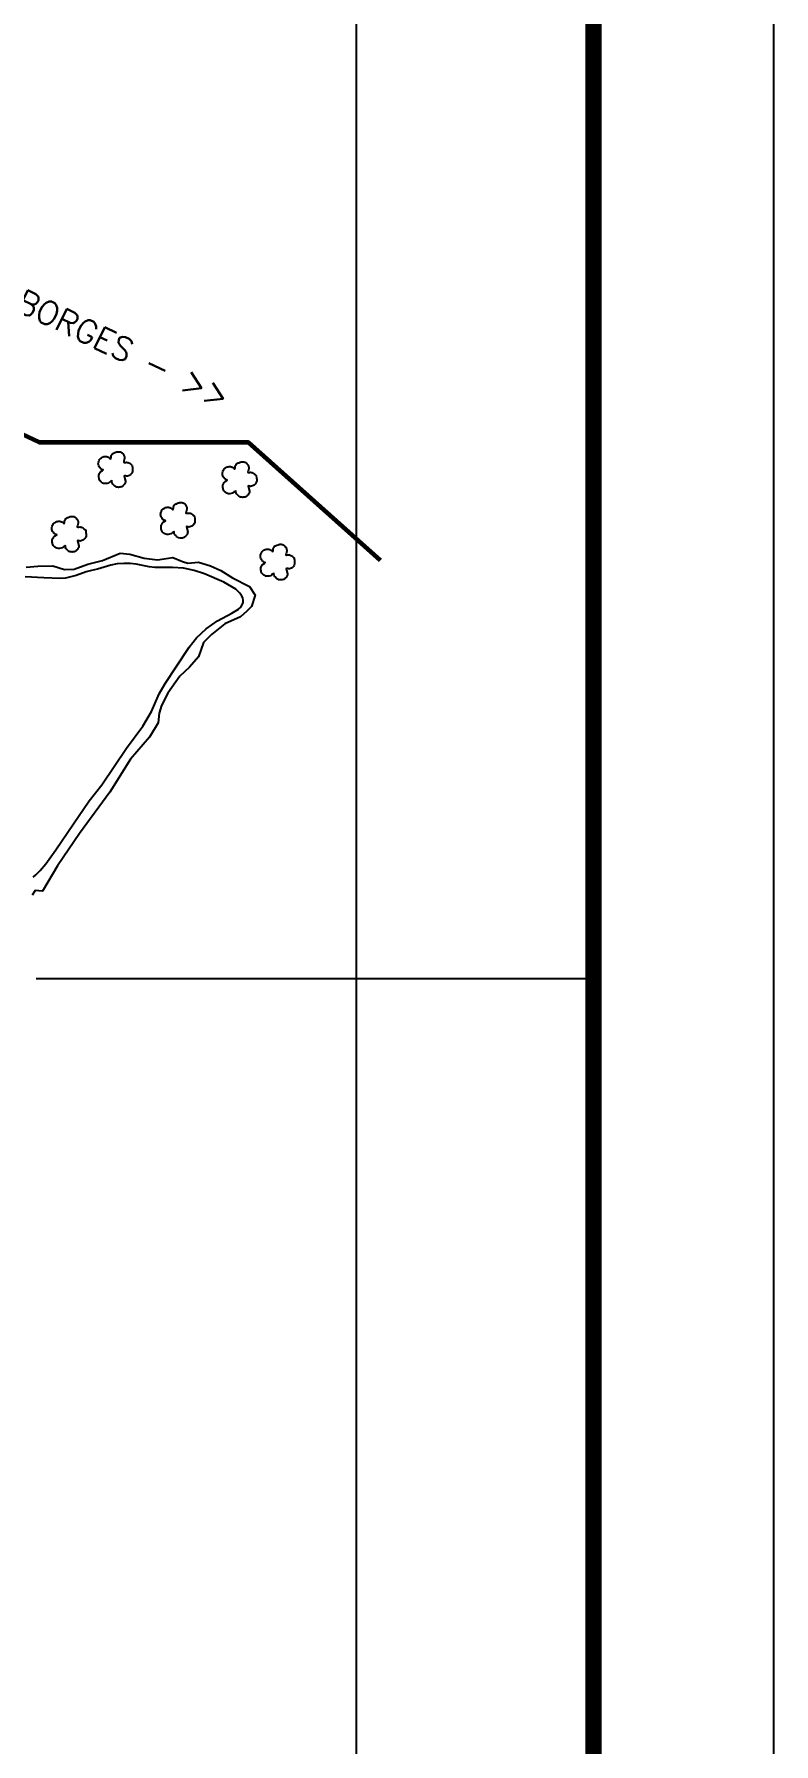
# Model space of a CAD drawing. Extents: x 728697 to 731847, y 7817040 to 7821495.
# Drawn here: x 731232 to 731847, y 7818463 to 7819886 of the extents above; entities that cross this region are included whole.
import ezdxf
from ezdxf.enums import TextEntityAlignment as Align

# ---------------------------------------------------------------- set-up
doc = ezdxf.new("R2010")
doc.units = 0
doc.header["$MEASUREMENT"] = 0
doc.linetypes.add('CONTINUO', pattern=[0])
doc.linetypes.add('LIN0', pattern=[0])
for name, color, linetype in [('0114000940', 1, 'Continuous'), ('0114000940005', 5, 'Continuous'), ('CURSOS_DAGUA', 5, 'Continuous'), ('GRID', 8, 'Continuous'), ('Margem', 5, 'Continuous'), ('MATO', 94, 'Continuous')]:
    doc.layers.add(name, color=color, linetype=linetype)
doc.styles.add('SIMPLEX', font='simplex', dxfattribs={"height": 0.2})

# ---------------------------------------------------------------- blocks, each defined once
blk = doc.blocks.new('mato')
at = {"layer": 'MATO', "color": 94, "linetype": 'CONTINUO'}
blk.add_lwpolyline([(734601.6, 7824194.7), (734600.8, 7824194.1), (734600, 7824193.3), (734599.1, 7824192.6), (734598, 7824192.3), (734596.9, 7824192.2), (734595.8, 7824192.2), (734594.9, 7824192.4), (734594.2, 7824192.7), (734593.5, 7824193.1), (734592.9, 7824193.6), (734592.3, 7824194.1), (734591.8, 7824194.7), (734591.5, 7824195.3), (734591.3, 7824195.9), (734591.2, 7824196.6), (734591, 7824197.5), (734591, 7824198.4), (734591, 7824199.3), (734591.2, 7824200), (734591.5, 7824200.5), (734591.9, 7824201), (734592.1, 7824201.5), (734592.4, 7824201.9), (734592.8, 7824202.3), (734594.2, 7824203.2), (734594.7, 7824203.6), (734594.5, 7824203.7), (734593.5, 7824204), (734593.1, 7824204.2), (734592.7, 7824204.5), (734592.3, 7824204.9), (734591.8, 7824205.6), (734591.3, 7824206.3), (734590.9, 7824207.1), (734590.7, 7824208), (734590.6, 7824208.8), (734590.7, 7824209.7), (734590.9, 7824210.7), (734591.3, 7824211.6), (734591.7, 7824212.4), (734592, 7824212.8), (734592.3, 7824213.1), (734592.7, 7824213.4), (734593.3, 7824213.8), (734593.9, 7824214.2), (734594.6, 7824214.5), (734595.3, 7824214.7), (734596, 7824214.8), (734596.6, 7824214.8), (734597.2, 7824214.8), (734597.8, 7824214.7), (734598.2, 7824214.6), (734598.7, 7824214.4), (734599.1, 7824214.3), (734599.5, 7824214), (734600, 7824213.4), (734600.5, 7824213), (734600.9, 7824212.8), (734601.1, 7824213.4), (734601.2, 7824214.2), (734601.3, 7824215.1), (734601.4, 7824215.5), (734601.5, 7824215.8), (734602, 7824216.5), (734602.3, 7824217), (734602.7, 7824217.4), (734603.2, 7824217.6), (734603.7, 7824217.8), (734604.3, 7824218), (734605.3, 7824218.4), (734605.8, 7824218.6), (734606.3, 7824218.7), (734606.9, 7824218.8), (734607.5, 7824218.8), (734608, 7824218.8), (734608.6, 7824218.7), (734609.1, 7824218.6), (734609.5, 7824218.4), (734610, 7824218.1), (734610.4, 7824217.9), (734610.7, 7824217.6), (734611, 7824217.2), (734611.3, 7824216.8), (734611.7, 7824216.3), (734611.9, 7824215.7), (734612.2, 7824215.1), (734612.4, 7824214.6), (734612.5, 7824214), (734612.5, 7824213.3), (734612.2, 7824212.1), (734611.9, 7824210.9), (734611.7, 7824210), (734612.4, 7824209.8), (734613.2, 7824209.9), (734614.1, 7824210), (734614.7, 7824209.9), (734615.4, 7824209.8), (734616, 7824209.5), (734616.6, 7824209.1), (734617.3, 7824208.6), (734617.8, 7824208.1), (734618.2, 7824207.9), (734618.6, 7824207.5), (734618.8, 7824207), (734619, 7824205.5), (734619.1, 7824203.9), (734619.1, 7824202.4), (734618.8, 7824201.5), (734618.4, 7824200.9), (734618, 7824200.3), (734617.5, 7824199.8), (734617, 7824199.3), (734616.5, 7824199), (734615.7, 7824198.7), (734614.9, 7824198.5), (734614.1, 7824198.3), (734613.3, 7824198.6), (734612.6, 7824198.7), (734612.1, 7824198.5), (734612.3, 7824197.3), (734613.2, 7824194.3), (734613.1, 7824193.5), (734613, 7824192.9), (734612.3, 7824191.8), (734611.9, 7824191.2), (734611.4, 7824190.7), (734611, 7824190.3), (734610.6, 7824189.9), (734610.1, 7824189.6), (734609.5, 7824189.4), (734608.8, 7824189.2), (734608.2, 7824189.2), (734607.5, 7824189.1), (734606.8, 7824189.2), (734605.7, 7824189.3), (734605.3, 7824189.5), (734604.8, 7824189.7), (734604.2, 7824190.1), (734603.7, 7824190.7), (734603.2, 7824191.3), (734602.7, 7824191.7), (734602.3, 7824192.2), (734602, 7824192.7), (734601.9, 7824194.3), (734601.7, 7824195)], dxfattribs=at)

msp = doc.modelspace()

# ---------------------------------------------------------------- linework, layer by layer
at = {"layer": '0114000940', "linetype": 'ByBlock'}
msp.add_lwpolyline([(731225.5, 7819442.6), (731235.4, 7819443.5), (731247.9, 7819443.7), (731257.6, 7819440.8), (731265.5, 7819440.9), (731276.8, 7819445.2), (731289, 7819448.3), (731303.9, 7819454.4), (731311.8, 7819453.5), (731323.6, 7819450.1), (731334.8, 7819448.9), (731347.5, 7819450.8), (731355.5, 7819447.5), (731360.1, 7819446), (731369, 7819446.9), (731378.8, 7819443.9), (731387.6, 7819440), (731397.3, 7819433.8), (731411.3, 7819426.7), (731416, 7819419.3), (731413, 7819409.8), (731409.2, 7819406), (731403.8, 7819401.4), (731390.9, 7819395.5), (731379.8, 7819386.5), (731373, 7819379.9), (731368.8, 7819368.1), (731361.4, 7819359.4), (731353.4, 7819351.8), (731343.3, 7819337.8), (731338.2, 7819327.5), (731336.3, 7819321.2), (731335.5, 7819313.2), (731328.3, 7819301.1), (731312.5, 7819282.8), (731295.2, 7819255.5), (731269.9, 7819220.9), (731251.7, 7819194), (731239.2, 7819172.9), (731233.2, 7819173.4), (731230.6, 7819169.5)], dxfattribs=at)
at = {"layer": '0114000940005', "elevation": 633}
msp.add_lwpolyline([(731231.4, 7819184.7), (731233.5, 7819186.6), (731237.1, 7819190.1), (731242, 7819195.7), (731250.2, 7819207.3), (731265, 7819229.1), (731278, 7819248.1), (731288.5, 7819261.4), (731309.1, 7819292.1), (731322.5, 7819310.4), (731329.7, 7819322.4), (731332.7, 7819329), (731336.2, 7819337.2), (731341.2, 7819345.8), (731350.4, 7819359.7), (731361.1, 7819376), (731367.3, 7819383.8), (731375.3, 7819391.4), (731384.6, 7819398.1), (731396.6, 7819404.4), (731402.3, 7819407.8), (731404.1, 7819409.5), (731406, 7819413.1), (731406.1, 7819414.9), (731405.8, 7819417), (731404.8, 7819419), (731403.2, 7819421), (731400, 7819424.4), (731389.9, 7819430.3), (731373.8, 7819437.2), (731365.3, 7819440), (731356.5, 7819441.7), (731347.2, 7819442.5), (731337.2, 7819442.4), (731332.5, 7819442.5), (731327.8, 7819443), (731317.1, 7819445.1), (731312, 7819445.7), (731306.9, 7819445.8), (731301.4, 7819445.3), (731296, 7819444.2), (731290.4, 7819442.6), (731285, 7819441), (731280, 7819439.9), (731275.5, 7819438.7), (731267.1, 7819435.8), (731262.8, 7819434.5), (731258.4, 7819433.5), (731254, 7819433.2), (731240.2, 7819433.8), (731224.7, 7819434.6)], dxfattribs=at)
at = {"layer": 'CURSOS_DAGUA', "linetype": 'Continuous', "lineweight": 60}
msp.add_lwpolyline([(731520.4, 7819448.1), (731410.6, 7819546.4), (731236.7, 7819546.4), (731158.9, 7819583), (731126.9, 7819621.8), (731074.2, 7819688.2), (730996.4, 7819745.3), (730861.5, 7819745.3), (730827.1, 7819784.2), (730761.7, 7819821.1), (730675.9, 7819821.1), (730656.3, 7819841.7), (730583, 7819841.7), (730549.9, 7819828.3), (730525.8, 7819828.3), (730512.4, 7819814), (730499, 7819795.2), (730468.6, 7819795.2), (730457.9, 7819773.8), (730434.6, 7819757.7), (730365.8, 7819773.8), (730295.2, 7819773.8), (730213, 7819802.4)], dxfattribs=at)
at = {"layer": 'GRID'}
for points in [[(731500, 7820176.9), (731500, 7817541.7)], [(731697.4, 7819100), (731233.8, 7819100)]]:
    msp.add_lwpolyline(points, dxfattribs=at)
at = {"layer": 'Margem', "color": 174, "linetype": 'LIN0', "flags": 128}
msp.add_lwpolyline([(731847.4, 7817040.1), (731847.4, 7821495.1), (728697.4, 7821495.1), (728697.4, 7817040.1)], close=True, dxfattribs=at)
at = {"layer": 'Margem', "color": 174, "linetype": 'LIN0', "const_width": 13.6, "flags": 128}
msp.add_lwpolyline([(731697.4, 7817541.7), (731697.4, 7821345.1), (728847.4, 7821345.1), (728847.4, 7817541.7)], close=True, dxfattribs=at)

# ---------------------------------------------------------------- block references
at = {"layer": 'MATO', "linetype": 'Continuous'}
for p in [(-3305, -4680), (-3201.8, -4688.4), (-3253.2, -4722.3), (-3343.7, -4733.9), (-3170.2, -4757.1)]:
    msp.add_blockref('mato', p, dxfattribs=at)

# ---------------------------------------------------------------- texts
at = {"layer": 'CURSOS_DAGUA', "linetype": 'Continuous', "style": 'SIMPLEX'}
msp.add_text('CÓRREGO DOS BORGES - >>', height=19.5, rotation=334.3405, dxfattribs=at).set_placement((731215.2, 7819668.1), align=Align.MIDDLE_CENTER)

doc.saveas('drawing.dxf')
